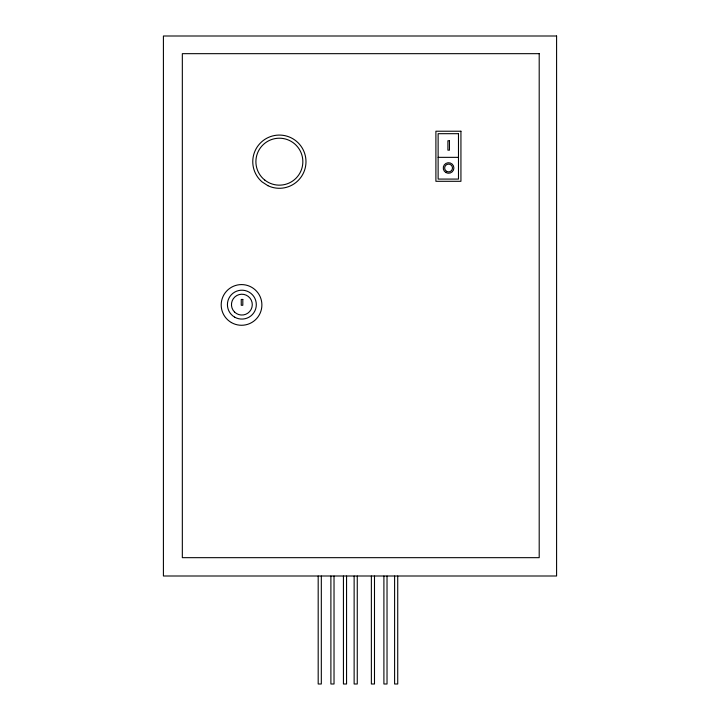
<?xml version="1.0" encoding="UTF-8"?>
<svg xmlns="http://www.w3.org/2000/svg" width="720" height="720" viewBox="0 0 720 720"><rect width="100%" height="100%" fill="white"/><g stroke="black" fill="none" stroke-linecap="round" stroke-linejoin="round"><path stroke-width="1.08" d="M438.129 157.347L458.478 157.347M397.728 576.063L397.728 684L394.605 684L394.605 576.063M387.027 576.063L387.027 684L383.904 684L383.904 576.063M374.49 576.063L374.49 684L371.367 684L371.367 576.063M357.264 576.063L357.264 684L354.132 684L354.132 576.063M346.563 576.063L346.563 684L343.431 684L343.431 576.063M334.026 576.063L334.026 684L330.894 684L330.894 576.063M321.318 576.063L321.318 684L318.186 684L318.186 576.063M556.587 36L163.413 36L163.413 576L556.587 576L556.587 36M539.199 53.667L182.331 53.667L182.331 557.667L539.199 557.667L539.199 53.667M460.935 131.22L435.897 131.22L435.897 181.305L460.935 181.305L460.935 131.22M458.478 133.686L438.129 133.686L438.129 179.082L458.478 179.082L458.478 133.686M449.46 140.76L447.903 140.76L447.903 150.156L449.46 150.156L449.46 140.76M242.811 299.439L241.245 299.439L241.245 305.271L242.811 305.271L242.811 299.439M267.894 185.688L262.071 181.899A26.613 26.613 0 0 1 268.362 137.457A26.613 26.613 0 0 1 305.982 161.937A26.613 26.613 0 0 1 267.894 185.688M264.843 180.126A23.481 23.481 0 0 0 302.607 165.042A23.481 23.481 0 0 0 270.666 139.878A23.481 23.481 0 0 0 264.843 180.126M445.914 172.557A5.31 5.265 0 0 0 453.888 167.994A5.31 5.265 0 0 0 445.914 163.431A5.31 5.265 0 0 0 445.914 172.557M446.616 171.36A3.915 3.879 0 0 0 452.493 167.994A3.915 3.879 0 0 0 446.616 164.628A3.915 3.879 0 0 0 446.616 171.36M231.372 322.551A20.349 20.349 0 0 0 261.891 304.929A20.349 20.349 0 0 0 231.372 287.307A20.349 20.349 0 0 0 231.372 322.551M234.648 317.142A14.436 14.436 0 0 0 256.311 304.632A14.436 14.436 0 0 0 234.648 292.131A14.436 14.436 0 0 0 234.648 317.142M234.522 312.012A10.422 10.422 0 0 0 251.937 307.305A10.422 10.422 0 0 0 239.157 294.579A10.422 10.422 0 0 0 234.522 312.012"/></g></svg>
